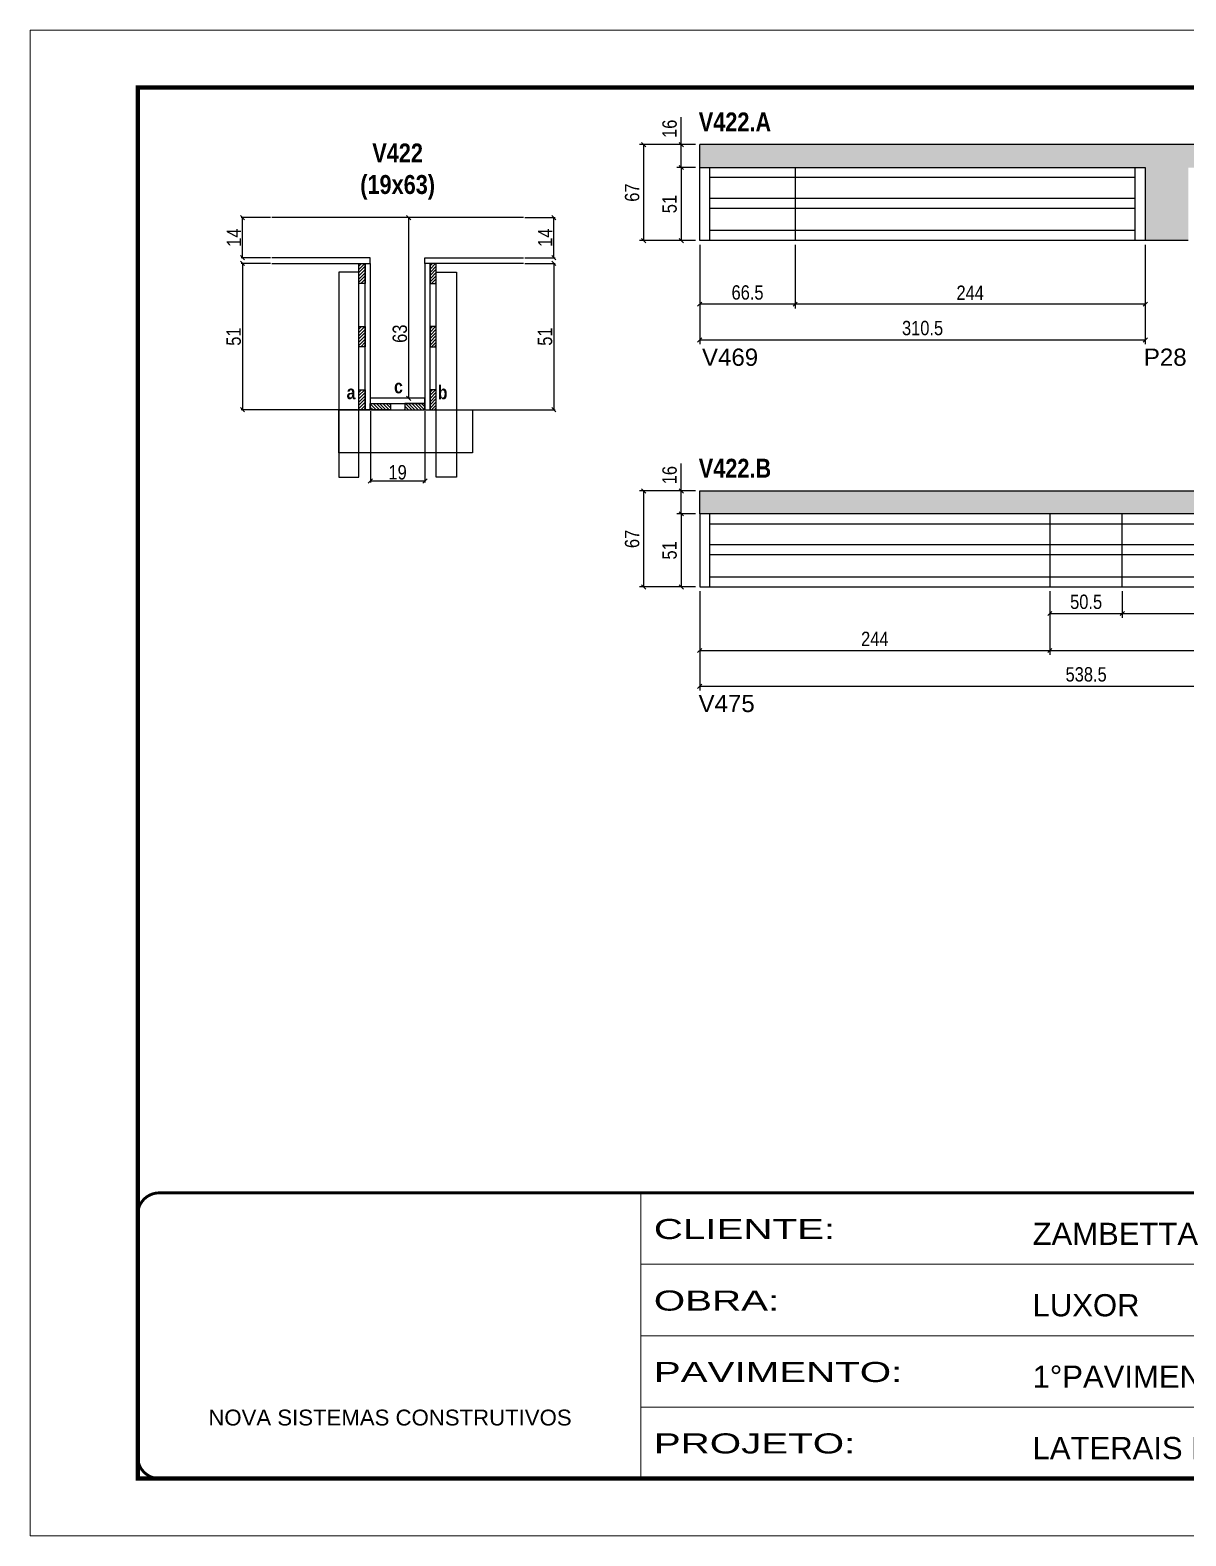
# Model space of a CAD drawing. Extents: x 3309 to 9563, y -2522 to 14608.
# Drawn here: x 4908 to 5713, y 11261 to 12311 of the extents above; entities that cross this region are included whole.
import ezdxf

# ---------------------------------------------------------------- set-up
doc = ezdxf.new("R2010")
doc.units = 0
doc.linetypes.add('CONTINUO', pattern=[0])
doc.linetypes.add('DASHED', pattern=[0.75, 0.5, -0.25])
for name, color, linetype in [('5', 5, 'Continuous'), ('COTA', 241, 'Continuous'), ('detalhes', 4, 'Continuous'), ('NOMENCLATURA', 7, 'Continuous'), ('Painéis', 200, 'Continuous'), ('SARR_2.2x7', 40, 'Continuous'), ('SARR_3.5x7', 81, 'Continuous')]:
    doc.layers.add(name, color=color, linetype=linetype)
for name, color, linetype, lineweight in [('CONCRETO', 251, 'Continuous', 25), ('Folhas', 255, 'Continuous', 9), ('SARRAFO DE PRESSAO', 251, 'DASHED', 9)]:
    doc.layers.add(name, color=color, linetype=linetype, lineweight=lineweight)
doc.styles.add('ARIAL', font='arial.ttf')
doc.styles.add('COTA TECNICA', font='techl___.ttf', dxfattribs={"height": 10})
doc.styles.add('COTA TECNICA 2X', font='techl___.ttf', dxfattribs={"height": 10})
doc.styles.get("Standard").update_dxf_attribs({"font": 'arial.ttf'})
doc.styles.add('TECNICA', font='techb___.ttf', dxfattribs={"height": 10})
doc.styles.add('Tecnologia', font='')
doc.styles.get('Tecnologia').set_extended_font_data('Forgotten Futurist')
doc.dimstyles.new('PAINEL', dxfattribs={"dimtxt": 10, "dimasz": 3, "dimexe": 3, "dimexo": 3, "dimgap": 3, "dimtad": 1, "dimdec": 1, "dimzin": 12, "dimdsep": 46, "dimtxsty": 'COTA TECNICA', "dimblk1": 'OBLIQUE', "dimblk2": 'OBLIQUE', "dimsah": 1, "dimcen": 0.9, "dimclrd": 4, "dimclre": 4, "dimclrt": 240, "dimadec": 1, "dimazin": 3, "dimtfac": 1, "dimtdec": 1, "dimtmove": 0, "dimatfit": 3, "dimfxl": 1, "dimtolj": 1, "dimtzin": 12, "dimarcsym": 0})
doc.dimstyles.new('SECAO', dxfattribs={"dimscale": 0.333333, "dimtxt": 5, "dimasz": 9, "dimexe": 3, "dimexo": 3, "dimgap": 3, "dimtad": 1, "dimdec": 1, "dimlfac": 0.5, "dimzin": 12, "dimdsep": 46, "dimtxsty": 'COTA TECNICA 2X', "dimblk1": 'OBLIQUE', "dimblk2": 'OBLIQUE', "dimsah": 1, "dimcen": 0.9, "dimclrd": 4, "dimclre": 4, "dimclrt": 240, "dimadec": 1, "dimazin": 3, "dimtfac": 1, "dimtdec": 1, "dimtmove": 0, "dimatfit": 3, "dimfxl": 1, "dimtolj": 1, "dimtzin": 12, "dimarcsym": 0})
pattern_1 = [(135, (38380.5262, -111466.2027), (-1.122532015, -1.122532015), [])]
pattern_2 = [(45, (-118375.1821, -21087.5717), (-1.122532015, 1.122532015), [])]
pattern_3 = [(45, (-118375.1821, -21175.5717), (-1.122532015, 1.122532015), [])]
pattern_4 = [(45, (-118375.1821, -21131.5717), (-1.122532015, 1.122532015), [])]

# ---------------------------------------------------------------- blocks, each defined once
blk = doc.blocks.new('9999999999')
at = {"color": 30, "linetype": 'CONTINUO'}
for p, q in [((98564.6, 34230.2), (98564.6, 34429.4)), ((98564.6, 34379.6), (99584, 34379.6)), ((98564.6, 34329.8), (99488, 34329.8)), ((98564.6, 34280), (99488, 34280))]:
    blk.add_line(p, q, dxfattribs=at)
at = {"color": 30, "linetype": 'CONTINUO', "const_width": 2}
blk.add_lwpolyline([(99584, 34230.2), (99584, 34414.4, 0.414214), (99569, 34429.4), (98229, 34429.4, 0.414214), (98214, 34414.4), (98214, 34245.2, 0.414214), (98229, 34230.2), (99584, 34230.2)], format="xyb", dxfattribs=at)
at = {"layer": 'Folhas'}
blk.add_lwpolyline([(98139, 34190.2), (99624, 34190.2), (99624, 35240.2), (98139, 35240.2)], close=True, dxfattribs=at)
at = {"layer": 'Folhas', "color": 30, "const_width": 3}
blk.add_lwpolyline([(98214, 34230.2), (99584, 34230.2), (99584, 35200.2), (98214, 35200.2)], close=True, dxfattribs=at)
at = {"color": 7, "linetype": 'Continuous', "ltscale": 5, "style": 'ARIAL'}
for s, height, p in [('ZAMBETTA', 15.48, (98837.7, 34393.1)), ('LUXOR', 15.48, (98837.7, 34343.3)), ('1°PAVIMENTO - 2°ETAPA', 15.483, (98837.7, 34293.5)), ('NOVA SISTEMAS CONSTRUTIVOS', 11.059, (98263.2, 34267.2)), ('LATERAIS DE VIGAS', 15.483, (98837.7, 34243.7))]:
    blk.add_text(s, height=height, dxfattribs=at).set_placement(p)
at = {"layer": 'Folhas', "color": 7, "style": 'Tecnologia', "width": 1.5}
for s, p in [('CLIENTE:', (98573.7, 34397.2)), ('OBRA:', (98573.7, 34347.3)), ('PAVIMENTO:', (98573.7, 34297.5)), ('PROJETO:', (98573.7, 34247.7))]:
    blk.add_text(s, height=14, dxfattribs=at).set_placement(p)
blk = doc.blocks.new('_Oblique')
at = {"color": 0, "linetype": 'ByBlock', "lineweight": -2}
blk.add_line((-0.5, -0.5), (0.5, 0.5), dxfattribs=at)
blk = doc.blocks.new('*D203')
at = {"layer": 'COTA', "color": 4, "lineweight": -2, "transparency": 16777216}
for p, q in [((5145, 12045), (5145, 11995.2)), ((5183, 12045), (5183, 11995.2)), ((5183, 11996.2), (5145, 11996.2))]:
    blk.add_line(p, q, dxfattribs=at)
at = {"layer": 'Defpoints', "color": 0, "transparency": 16777216}
for p in [(5145, 12046), (5183, 12046), (5145, 11996.2)]:
    blk.add_point(p, dxfattribs=at)
at = {"layer": 'COTA', "color": 4, "lineweight": -2, "transparency": 16777216, "xscale": 3, "yscale": 3, "zscale": 3, "rotation": 180}
blk.add_blockref('_Oblique', (5145, 11996.2), dxfattribs=at)
at = {"layer": 'COTA', "color": 4, "lineweight": -2, "transparency": 16777216, "xscale": 3, "yscale": 3, "zscale": 3}
blk.add_blockref('_Oblique', (5183, 11996.2), dxfattribs=at)
at = {"layer": 'COTA', "color": 240, "transparency": 16777216, "insert": (5164, 12002.3), "char_height": 10, "attachment_point": 5, "style": 'COTA TECNICA 2X'}
blk.add_mtext('\\A1;19', dxfattribs=at)
blk = doc.blocks.new('*D204')
at = {"layer": 'COTA', "color": 4, "lineweight": -2, "transparency": 16777216}
for p, q in [((5075.3, 12148), (5054.9, 12148)), ((5055.9, 12148), (5055.9, 12046)), ((5136, 12046), (5054.9, 12046))]:
    blk.add_line(p, q, dxfattribs=at)
at = {"layer": 'Defpoints', "color": 0, "transparency": 16777216}
for p in [(5076.3, 12148), (5055.9, 12046), (5137, 12046, 0)]:
    blk.add_point(p, dxfattribs=at)
at = {"layer": 'COTA', "color": 4, "lineweight": -2, "transparency": 16777216, "xscale": 3, "yscale": 3, "zscale": 3}
for p, rotation in [((5055.9, 12148), 90), ((5055.9, 12046), 270)]:
    blk.add_blockref('_Oblique', p, dxfattribs=dict(at, rotation=rotation))
at = {"layer": 'COTA', "color": 240, "transparency": 16777216, "insert": (5049.8, 12097), "char_height": 10, "attachment_point": 5, "rotation": 90, "style": 'COTA TECNICA 2X'}
blk.add_mtext('\\A1;51', dxfattribs=at)
blk = doc.blocks.new('*D205')
at = {"layer": 'COTA', "color": 4, "lineweight": -2, "transparency": 16777216}
for p, q in [((5252.7, 12148), (5273.9, 12148)), ((5272.9, 12148), (5272.9, 12046)), ((5192, 12046), (5273.9, 12046))]:
    blk.add_line(p, q, dxfattribs=at)
at = {"layer": 'Defpoints', "color": 0, "transparency": 16777216}
for p in [(5251.7, 12148), (5191, 12046, 0), (5272.9, 12046)]:
    blk.add_point(p, dxfattribs=at)
at = {"layer": 'COTA', "color": 4, "lineweight": -2, "transparency": 16777216, "xscale": 3, "yscale": 3, "zscale": 3}
for p, rotation in [((5272.9, 12148), 90), ((5272.9, 12046), 270)]:
    blk.add_blockref('_Oblique', p, dxfattribs=dict(at, rotation=rotation))
at = {"layer": 'COTA', "color": 240, "transparency": 16777216, "insert": (5266.8, 12097), "char_height": 10, "attachment_point": 5, "rotation": 90, "style": 'COTA TECNICA 2X'}
blk.add_mtext('\\A1;51', dxfattribs=at)
blk = doc.blocks.new('*D206')
at = {"layer": 'COTA', "color": 4, "lineweight": -2, "transparency": 16777216}
for p, q in [((5182, 12180), (5170.8, 12180)), ((5171.8, 12054), (5171.8, 12180)), ((5182, 12054), (5170.8, 12054))]:
    blk.add_line(p, q, dxfattribs=at)
at = {"layer": 'Defpoints', "color": 0, "transparency": 16777216}
for p in [(5171.8, 12180), (5183, 12180), (5183, 12054)]:
    blk.add_point(p, dxfattribs=at)
at = {"layer": 'COTA', "color": 4, "lineweight": -2, "transparency": 16777216, "xscale": 3, "yscale": 3, "zscale": 3}
for p, rotation in [((5171.8, 12180), 90), ((5171.8, 12054), 270)]:
    blk.add_blockref('_Oblique', p, dxfattribs=dict(at, rotation=rotation))
at = {"layer": 'COTA', "color": 240, "transparency": 16777216, "insert": (5165.6, 12099), "char_height": 10, "attachment_point": 5, "rotation": 90, "style": 'COTA TECNICA 2X'}
blk.add_mtext('\\A1;63', dxfattribs=at)
blk = doc.blocks.new('*D207')
at = {"layer": 'COTA', "color": 4, "lineweight": -2, "transparency": 16777216}
for p, q in [((5252.7, 12180), (5273.9, 12180)), ((5272.9, 12152), (5272.9, 12180)), ((5252.7, 12152), (5273.9, 12152))]:
    blk.add_line(p, q, dxfattribs=at)
at = {"layer": 'Defpoints', "color": 0, "transparency": 16777216}
for p in [(5251.7, 12180), (5272.9, 12180), (5251.7, 12152)]:
    blk.add_point(p, dxfattribs=at)
at = {"layer": 'COTA', "color": 4, "lineweight": -2, "transparency": 16777216, "xscale": 3, "yscale": 3, "zscale": 3}
for p, rotation in [((5272.9, 12180), 90), ((5272.9, 12152), 270)]:
    blk.add_blockref('_Oblique', p, dxfattribs=dict(at, rotation=rotation))
at = {"layer": 'COTA', "color": 240, "transparency": 16777216, "insert": (5266.8, 12166), "char_height": 10, "attachment_point": 5, "rotation": 90, "style": 'COTA TECNICA 2X'}
blk.add_mtext('\\A1;14', dxfattribs=at)
blk = doc.blocks.new('*D228')
at = {"layer": 'COTA', "color": 4, "lineweight": -2, "transparency": 16777216}
for p, q in [((5075.3, 12180), (5054.9, 12180)), ((5055.9, 12152), (5055.9, 12180)), ((5075.3, 12152), (5054.9, 12152))]:
    blk.add_line(p, q, dxfattribs=at)
at = {"layer": 'Defpoints', "color": 0, "transparency": 16777216}
for p in [(5055.9, 12180), (5076.3, 12180), (5076.3, 12152)]:
    blk.add_point(p, dxfattribs=at)
at = {"layer": 'COTA', "color": 4, "lineweight": -2, "transparency": 16777216, "xscale": 3, "yscale": 3, "zscale": 3}
for p, rotation in [((5055.9, 12180), 90), ((5055.9, 12152), 270)]:
    blk.add_blockref('_Oblique', p, dxfattribs=dict(at, rotation=rotation))
at = {"layer": 'COTA', "color": 240, "transparency": 16777216, "insert": (5049.9, 12166), "char_height": 10, "attachment_point": 5, "rotation": 90, "style": 'COTA TECNICA 2X'}
blk.add_mtext('\\A1;14', dxfattribs=at)
blk = doc.blocks.new('*D208')
at = {"layer": 'COTA', "color": 4, "lineweight": -2, "transparency": 16777216}
for p, q in [((5374.6, 11919.4), (5374.6, 11850.2)), ((5913.1, 11919.4), (5913.1, 11850.2)), ((5374.6, 11853.2), (5913.1, 11853.2))]:
    blk.add_line(p, q, dxfattribs=at)
at = {"layer": 'Defpoints', "color": 0, "transparency": 16777216}
for p in [(5374.6, 11922.4), (5913.1, 11922.4), (5913.1, 11853.2)]:
    blk.add_point(p, dxfattribs=at)
at = {"layer": 'COTA', "color": 4, "lineweight": -2, "transparency": 16777216, "xscale": 3, "yscale": 3, "zscale": 3, "rotation": 180}
blk.add_blockref('_Oblique', (5374.6, 11853.2), dxfattribs=at)
at = {"layer": 'COTA', "color": 4, "lineweight": -2, "transparency": 16777216, "xscale": 3, "yscale": 3, "zscale": 3}
blk.add_blockref('_Oblique', (5913.1, 11853.2), dxfattribs=at)
at = {"layer": 'COTA', "color": 240, "transparency": 16777216, "insert": (5643.9, 11861.4), "char_height": 10, "attachment_point": 5, "style": 'COTA TECNICA'}
blk.add_mtext('\\A1;538.5', dxfattribs=at)
blk = doc.blocks.new('*D209')
at = {"layer": 'COTA', "color": 4, "lineweight": -2, "transparency": 16777216}
for p, q in [((5374.6, 11919.4), (5374.6, 11875.1)), ((5618.6, 11919.4), (5618.6, 11875.1)), ((5374.6, 11878.1), (5618.6, 11878.1))]:
    blk.add_line(p, q, dxfattribs=at)
at = {"layer": 'Defpoints', "color": 0, "transparency": 16777216}
for p in [(5374.6, 11922.4), (5618.6, 11922.4), (5618.6, 11878.1)]:
    blk.add_point(p, dxfattribs=at)
at = {"layer": 'COTA', "color": 4, "lineweight": -2, "transparency": 16777216, "xscale": 3, "yscale": 3, "zscale": 3, "rotation": 180}
blk.add_blockref('_Oblique', (5374.6, 11878.1), dxfattribs=at)
at = {"layer": 'COTA', "color": 4, "lineweight": -2, "transparency": 16777216, "xscale": 3, "yscale": 3, "zscale": 3}
blk.add_blockref('_Oblique', (5618.6, 11878.1), dxfattribs=at)
at = {"layer": 'COTA', "color": 240, "transparency": 16777216, "insert": (5496.6, 11886.2), "char_height": 10, "attachment_point": 5, "style": 'COTA TECNICA'}
blk.add_mtext('\\A1;244', dxfattribs=at)
blk = doc.blocks.new('*D210')
at = {"layer": 'COTA', "color": 4, "lineweight": -2, "transparency": 16777216}
for p, q in [((5618.6, 11919.4), (5618.6, 11875.1)), ((5913.1, 11919.4), (5913.1, 11875.1)), ((5618.6, 11878.1), (5913.1, 11878.1))]:
    blk.add_line(p, q, dxfattribs=at)
at = {"layer": 'Defpoints', "color": 0, "transparency": 16777216}
for p in [(5618.6, 11922.4), (5913.1, 11922.4), (5913.1, 11878.1)]:
    blk.add_point(p, dxfattribs=at)
at = {"layer": 'COTA', "color": 4, "lineweight": -2, "transparency": 16777216, "xscale": 3, "yscale": 3, "zscale": 3, "rotation": 180}
blk.add_blockref('_Oblique', (5618.6, 11878.1), dxfattribs=at)
at = {"layer": 'COTA', "color": 4, "lineweight": -2, "transparency": 16777216, "xscale": 3, "yscale": 3, "zscale": 3}
blk.add_blockref('_Oblique', (5913.1, 11878.1), dxfattribs=at)
at = {"layer": 'COTA', "color": 240, "transparency": 16777216, "insert": (5765.9, 11886.2), "char_height": 10, "attachment_point": 5, "style": 'COTA TECNICA'}
blk.add_mtext('\\A1;294.5', dxfattribs=at)
blk = doc.blocks.new('*D211')
at = {"layer": 'COTA', "color": 4, "lineweight": -2, "transparency": 16777216}
for p, q in [((5371.6, 11973.4), (5358.7, 11973.4)), ((5361.7, 11973.4), (5361.7, 11922.4)), ((5371.6, 11922.4), (5358.7, 11922.4))]:
    blk.add_line(p, q, dxfattribs=at)
at = {"layer": 'Defpoints', "color": 0, "transparency": 16777216}
for p in [(5374.6, 11973.4), (5361.7, 11922.4), (5374.6, 11922.4)]:
    blk.add_point(p, dxfattribs=at)
at = {"layer": 'COTA', "color": 4, "lineweight": -2, "transparency": 16777216, "xscale": 3, "yscale": 3, "zscale": 3}
for p, rotation in [((5361.7, 11973.4), 90), ((5361.7, 11922.4), 270)]:
    blk.add_blockref('_Oblique', p, dxfattribs=dict(at, rotation=rotation))
at = {"layer": 'COTA', "color": 240, "transparency": 16777216, "insert": (5353.6, 11947.9), "char_height": 10, "attachment_point": 5, "rotation": 90, "style": 'COTA TECNICA'}
blk.add_mtext('\\A1;51', dxfattribs=at)
blk = doc.blocks.new('*D212')
at = {"layer": 'COTA', "color": 4, "lineweight": -2, "transparency": 16777216}
for p, q in [((5361.7, 11989.4), (5361.7, 12008.4)), ((5371.6, 11989.4), (5358.7, 11989.4)), ((5361.7, 11973.4), (5361.7, 11989.4)), ((5371.6, 11973.4), (5358.7, 11973.4))]:
    blk.add_line(p, q, dxfattribs=at)
at = {"layer": 'Defpoints', "color": 0, "transparency": 16777216}
for p in [(5361.7, 11989.4), (5374.6, 11989.4), (5374.6, 11973.4)]:
    blk.add_point(p, dxfattribs=at)
at = {"layer": 'COTA', "color": 4, "lineweight": -2, "transparency": 16777216, "xscale": 3, "yscale": 3, "zscale": 3}
for p, rotation in [((5361.7, 11989.4), 90), ((5361.7, 11973.4), 270)]:
    blk.add_blockref('_Oblique', p, dxfattribs=dict(at, rotation=rotation))
at = {"layer": 'COTA', "color": 240, "transparency": 16777216, "insert": (5353.6, 12000.4), "char_height": 10, "attachment_point": 5, "rotation": 90, "style": 'COTA TECNICA'}
blk.add_mtext('\\A1;16', dxfattribs=at)
blk = doc.blocks.new('*D213')
at = {"layer": 'COTA', "color": 4, "lineweight": -2, "transparency": 16777216}
for p, q in [((5371.6, 11989.4), (5332.6, 11989.4)), ((5335.6, 11922.4), (5335.6, 11989.4)), ((5371.6, 11922.4), (5332.6, 11922.4))]:
    blk.add_line(p, q, dxfattribs=at)
at = {"layer": 'Defpoints', "color": 0, "transparency": 16777216}
for p in [(5335.6, 11989.4), (5374.6, 11989.4), (5374.6, 11922.4)]:
    blk.add_point(p, dxfattribs=at)
at = {"layer": 'COTA', "color": 4, "lineweight": -2, "transparency": 16777216, "xscale": 3, "yscale": 3, "zscale": 3}
for p, rotation in [((5335.6, 11989.4), 90), ((5335.6, 11922.4), 270)]:
    blk.add_blockref('_Oblique', p, dxfattribs=dict(at, rotation=rotation))
at = {"layer": 'COTA', "color": 240, "transparency": 16777216, "insert": (5327.5, 11955.9), "char_height": 10, "attachment_point": 5, "rotation": 90, "style": 'COTA TECNICA'}
blk.add_mtext('\\A1;67', dxfattribs=at)
blk = doc.blocks.new('*D214')
at = {"layer": 'COTA', "color": 4, "lineweight": -2, "transparency": 16777216}
for p, q in [((5618.6, 11919.4), (5618.6, 11900.9)), ((5669.1, 11919.4), (5669.1, 11900.9)), ((5618.6, 11903.9), (5669.1, 11903.9))]:
    blk.add_line(p, q, dxfattribs=at)
at = {"layer": 'Defpoints', "color": 0, "transparency": 16777216}
for p in [(5618.6, 11922.4), (5669.1, 11922.4), (5669.1, 11903.9)]:
    blk.add_point(p, dxfattribs=at)
at = {"layer": 'COTA', "color": 4, "lineweight": -2, "transparency": 16777216, "xscale": 3, "yscale": 3, "zscale": 3, "rotation": 180}
blk.add_blockref('_Oblique', (5618.6, 11903.9), dxfattribs=at)
at = {"layer": 'COTA', "color": 4, "lineweight": -2, "transparency": 16777216, "xscale": 3, "yscale": 3, "zscale": 3}
blk.add_blockref('_Oblique', (5669.1, 11903.9), dxfattribs=at)
at = {"layer": 'COTA', "color": 240, "transparency": 16777216, "insert": (5643.9, 11912), "char_height": 10, "attachment_point": 5, "style": 'COTA TECNICA'}
blk.add_mtext('\\A1;50.5', dxfattribs=at)
blk = doc.blocks.new('*D215')
at = {"layer": 'COTA', "color": 4, "lineweight": -2, "transparency": 16777216}
for p, q in [((5669.1, 11919.4), (5669.1, 11900.9)), ((5913.1, 11919.4), (5913.1, 11900.9)), ((5669.1, 11903.9), (5913.1, 11903.9))]:
    blk.add_line(p, q, dxfattribs=at)
at = {"layer": 'Defpoints', "color": 0, "transparency": 16777216}
for p in [(5669.1, 11922.4), (5913.1, 11922.4), (5913.1, 11903.9)]:
    blk.add_point(p, dxfattribs=at)
at = {"layer": 'COTA', "color": 4, "lineweight": -2, "transparency": 16777216, "xscale": 3, "yscale": 3, "zscale": 3, "rotation": 180}
blk.add_blockref('_Oblique', (5669.1, 11903.9), dxfattribs=at)
at = {"layer": 'COTA', "color": 4, "lineweight": -2, "transparency": 16777216, "xscale": 3, "yscale": 3, "zscale": 3}
blk.add_blockref('_Oblique', (5913.1, 11903.9), dxfattribs=at)
at = {"layer": 'COTA', "color": 240, "transparency": 16777216, "insert": (5791.1, 11912), "char_height": 10, "attachment_point": 5, "style": 'COTA TECNICA'}
blk.add_mtext('\\A1;244', dxfattribs=at)
blk = doc.blocks.new('*D224')
at = {"layer": 'COTA', "color": 4, "lineweight": -2, "transparency": 16777216}
for p, q in [((5374.6, 12160.9), (5374.6, 12091.6)), ((5685.1, 12160.9), (5685.1, 12091.6)), ((5685.1, 12094.6), (5374.6, 12094.6))]:
    blk.add_line(p, q, dxfattribs=at)
at = {"layer": 'Defpoints', "color": 0, "transparency": 16777216}
for p in [(5374.6, 12163.9), (5685.1, 12163.9), (5374.6, 12094.6)]:
    blk.add_point(p, dxfattribs=at)
at = {"layer": 'COTA', "color": 4, "lineweight": -2, "transparency": 16777216, "xscale": 3, "yscale": 3, "zscale": 3, "rotation": 180}
blk.add_blockref('_Oblique', (5374.6, 12094.6), dxfattribs=at)
at = {"layer": 'COTA', "color": 4, "lineweight": -2, "transparency": 16777216, "xscale": 3, "yscale": 3, "zscale": 3}
blk.add_blockref('_Oblique', (5685.1, 12094.6), dxfattribs=at)
at = {"layer": 'COTA', "color": 240, "transparency": 16777216, "insert": (5529.9, 12102.9), "char_height": 10, "attachment_point": 5, "style": 'COTA TECNICA'}
blk.add_mtext('\\A1;310.5', dxfattribs=at)
blk = doc.blocks.new('*D225')
at = {"layer": 'COTA', "color": 4, "lineweight": -2, "transparency": 16777216}
for p, q in [((5441.1, 12160.9), (5441.1, 12116.6)), ((5685.1, 12160.9), (5685.1, 12116.6)), ((5685.1, 12119.6), (5441.1, 12119.6))]:
    blk.add_line(p, q, dxfattribs=at)
at = {"layer": 'Defpoints', "color": 0, "transparency": 16777216}
for p in [(5441.1, 12163.9), (5685.1, 12163.9), (5441.1, 12119.6)]:
    blk.add_point(p, dxfattribs=at)
at = {"layer": 'COTA', "color": 4, "lineweight": -2, "transparency": 16777216, "xscale": 3, "yscale": 3, "zscale": 3, "rotation": 180}
blk.add_blockref('_Oblique', (5441.1, 12119.6), dxfattribs=at)
at = {"layer": 'COTA', "color": 4, "lineweight": -2, "transparency": 16777216, "xscale": 3, "yscale": 3, "zscale": 3}
blk.add_blockref('_Oblique', (5685.1, 12119.6), dxfattribs=at)
at = {"layer": 'COTA', "color": 240, "transparency": 16777216, "insert": (5563.1, 12127.6), "char_height": 10, "attachment_point": 5, "style": 'COTA TECNICA'}
blk.add_mtext('\\A1;244', dxfattribs=at)
blk = doc.blocks.new('*D226')
at = {"layer": 'COTA', "color": 4, "lineweight": -2, "transparency": 16777216}
for p, q in [((5374.6, 12160.9), (5374.6, 12116.6)), ((5441.1, 12160.9), (5441.1, 12116.6)), ((5441.1, 12119.6), (5374.6, 12119.6))]:
    blk.add_line(p, q, dxfattribs=at)
at = {"layer": 'Defpoints', "color": 0, "transparency": 16777216}
for p in [(5374.6, 12163.9), (5441.1, 12163.9), (5374.6, 12119.6)]:
    blk.add_point(p, dxfattribs=at)
at = {"layer": 'COTA', "color": 4, "lineweight": -2, "transparency": 16777216, "xscale": 3, "yscale": 3, "zscale": 3, "rotation": 180}
blk.add_blockref('_Oblique', (5374.6, 12119.6), dxfattribs=at)
at = {"layer": 'COTA', "color": 4, "lineweight": -2, "transparency": 16777216, "xscale": 3, "yscale": 3, "zscale": 3}
blk.add_blockref('_Oblique', (5441.1, 12119.6), dxfattribs=at)
at = {"layer": 'COTA', "color": 240, "transparency": 16777216, "insert": (5407.9, 12127.7), "char_height": 10, "attachment_point": 5, "style": 'COTA TECNICA'}
blk.add_mtext('\\A1;66.5', dxfattribs=at)
blk = doc.blocks.new('*D227')
at = {"layer": 'COTA', "color": 4, "lineweight": -2, "transparency": 16777216}
for p, q in [((5371.6, 12214.9), (5358.7, 12214.9)), ((5361.7, 12214.9), (5361.7, 12163.9)), ((5371.6, 12163.9), (5358.7, 12163.9))]:
    blk.add_line(p, q, dxfattribs=at)
at = {"layer": 'Defpoints', "color": 0, "transparency": 16777216}
for p in [(5374.6, 12214.9), (5361.7, 12163.9), (5374.6, 12163.9)]:
    blk.add_point(p, dxfattribs=at)
at = {"layer": 'COTA', "color": 4, "lineweight": -2, "transparency": 16777216, "xscale": 3, "yscale": 3, "zscale": 3}
for p, rotation in [((5361.7, 12214.9), 90), ((5361.7, 12163.9), 270)]:
    blk.add_blockref('_Oblique', p, dxfattribs=dict(at, rotation=rotation))
at = {"layer": 'COTA', "color": 240, "transparency": 16777216, "insert": (5353.6, 12189.4), "char_height": 10, "attachment_point": 5, "rotation": 90, "style": 'COTA TECNICA'}
blk.add_mtext('\\A1;51', dxfattribs=at)
blk = doc.blocks.new('*D229')
at = {"layer": 'COTA', "color": 4, "lineweight": -2, "transparency": 16777216}
for p, q in [((5361.7, 12230.9), (5361.7, 12249.9)), ((5371.6, 12230.9), (5358.7, 12230.9)), ((5361.7, 12214.9), (5361.7, 12230.9)), ((5371.6, 12214.9), (5358.7, 12214.9))]:
    blk.add_line(p, q, dxfattribs=at)
at = {"layer": 'Defpoints', "color": 0, "transparency": 16777216}
for p in [(5361.7, 12230.9), (5374.6, 12230.9), (5374.6, 12214.9)]:
    blk.add_point(p, dxfattribs=at)
at = {"layer": 'COTA', "color": 4, "lineweight": -2, "transparency": 16777216, "xscale": 3, "yscale": 3, "zscale": 3}
for p, rotation in [((5361.7, 12230.9), 90), ((5361.7, 12214.9), 270)]:
    blk.add_blockref('_Oblique', p, dxfattribs=dict(at, rotation=rotation))
at = {"layer": 'COTA', "color": 240, "transparency": 16777216, "insert": (5353.6, 12241.9), "char_height": 10, "attachment_point": 5, "rotation": 90, "style": 'COTA TECNICA'}
blk.add_mtext('\\A1;16', dxfattribs=at)
blk = doc.blocks.new('*D230')
at = {"layer": 'COTA', "color": 4, "lineweight": -2, "transparency": 16777216}
for p, q in [((5371.6, 12230.9), (5332.6, 12230.9)), ((5335.6, 12163.9), (5335.6, 12230.9)), ((5371.6, 12163.9), (5332.6, 12163.9))]:
    blk.add_line(p, q, dxfattribs=at)
at = {"layer": 'Defpoints', "color": 0, "transparency": 16777216}
for p in [(5335.6, 12230.9), (5374.6, 12230.9), (5374.6, 12163.9)]:
    blk.add_point(p, dxfattribs=at)
at = {"layer": 'COTA', "color": 4, "lineweight": -2, "transparency": 16777216, "xscale": 3, "yscale": 3, "zscale": 3}
for p, rotation in [((5335.6, 12230.9), 90), ((5335.6, 12163.9), 270)]:
    blk.add_blockref('_Oblique', p, dxfattribs=dict(at, rotation=rotation))
at = {"layer": 'COTA', "color": 240, "transparency": 16777216, "insert": (5327.5, 12197.4), "char_height": 10, "attachment_point": 5, "rotation": 90, "style": 'COTA TECNICA'}
blk.add_mtext('\\A1;67', dxfattribs=at)

msp = doc.modelspace()

# ---------------------------------------------------------------- hatches: boundary and pattern name
at = {"layer": 'COTA'}
h = msp.add_hatch(dxfattribs=at)
h.set_pattern_fill('AR-CONC', color=256, scale=0.03)
h.set_pattern_definition([(50, (-1589, -1.8256), (5.4655401, -0.4781726), [0.5715, -6.2865]), (355, (-1589, -1.8256), (-1.0573026, 5.7317054), [0.4572, -5.0292175]), (100.451445, (-1588.5445, -1.8655), (4.4082374, 5.2535326), [0.4857003, -5.3427073]), (46.1842, (-1589, -0.3016), (8.1323712, -1.2612698), [0.85725, -9.42975]), (96.63556, (-1588.322, -0.407), (7.122124, 7.4227837), [0.7285507, -8.0140682]), (351.18415, (-1589, -0.302), (7.122124, 7.4227837), [0.685799, -7.543792]), (21, (-1588.238, -0.6826), (4.5484317, -3.067956), [0.5715, -6.2865]), (326, (-1588.238, -0.6826), (1.8540609, 5.525639), [0.4572, -5.0292]), (71.451445, (-1587.859, -0.9383), (6.4024926, 2.457683), [0.4857003, -5.3426981]), (37.5, (-1589, -1.8256), (0.0926581, 2.53665117), [0, -4.96824, 0, -5.1054, 0, -5.04825]), (7.5, (-1589, -1.8256), (2.0045899, 3.00541724), [0, -2.91084, 0, -4.85394, 0, -1.92405]), (327.5, (-1590.6993, -1.8256), (4.06771786, -0.17186232), [0, -1.905, 0, -5.9436, 0, -7.8867]), (317.5, (-1591.4613, -1.8256), (4.4438754, 0.7627947), [0, -2.4765, 0, -3.94716, 0, -5.6007])])
h.paths.add_polyline_path([(5715.13, 12214.89), (6253.63, 12214.89), (6253.63, 12230.89), (5374.63, 12230.89), (5374.63, 12214.89), (5685.13, 12214.89), (5685.13, 12163.89), (5715.13, 12163.89)])
h = msp.add_hatch(dxfattribs=at)
h.set_pattern_fill('AR-CONC', color=256, scale=0.03)
h.set_pattern_definition([(50, (-1585, -243.294), (5.4655401, -0.4781726), [0.5715, -6.2865]), (355, (-1585, -243.294), (-1.0573026, 5.7317054), [0.4572, -5.0292175]), (100.451445, (-1584.5445, -243.334), (4.4082374, 5.2535326), [0.4857003, -5.3427073]), (46.1842, (-1585, -241.77), (8.1323712, -1.2612698), [0.85725, -9.42975]), (96.63556, (-1584.322, -241.875), (7.122124, 7.4227837), [0.7285507, -8.0140682]), (351.18415, (-1585, -241.77), (7.122124, 7.4227837), [0.685799, -7.543792]), (21, (-1584.238, -242.151), (4.5484317, -3.067956), [0.5715, -6.2865]), (326, (-1584.238, -242.151), (1.8540609, 5.525639), [0.4572, -5.0292]), (71.451445, (-1583.859, -242.4067), (6.4024926, 2.457683), [0.4857003, -5.3426981]), (37.5, (-1585, -243.294), (0.0926581, 2.53665117), [0, -4.96824, 0, -5.1054, 0, -5.04825]), (7.5, (-1585, -243.294), (2.0045899, 3.00541724), [0, -2.91084, 0, -4.85394, 0, -1.92405]), (327.5, (-1586.6993, -243.294), (4.06771786, -0.17186232), [0, -1.905, 0, -5.9436, 0, -7.8867]), (317.5, (-1587.4613, -243.294), (4.4438754, 0.7627947), [0, -2.4765, 0, -3.94716, 0, -5.6007])])
h.paths.add_polyline_path([(5913.13, 11922.42), (5943.13, 11922.42), (5943.13, 11973.42), (6253.63, 11973.42), (6253.63, 11989.42), (5374.63, 11989.42), (5374.63, 11973.42), (5913.13, 11973.42)])
at = {"layer": 'SARR_2.2x7'}
h = msp.add_hatch(dxfattribs=at)
h.set_pattern_fill('ANSI31', color=256, scale=0.5)
h.set_pattern_definition(pattern_2)
h.paths.add_polyline_path([(5136.99, 12133.97), (5141.39, 12133.97), (5141.39, 12147.97), (5136.99, 12147.97)])
h = msp.add_hatch(dxfattribs=at)
h.set_pattern_fill('ANSI31', color=256, scale=0.5)
h.set_pattern_definition(pattern_2)
h.paths.add_polyline_path([(5190.99, 12133.97), (5186.59, 12133.97), (5186.59, 12147.97), (5190.99, 12147.97)])
h = msp.add_hatch(dxfattribs=at)
h.set_pattern_fill('ANSI31', color=256, scale=0.5)
h.set_pattern_definition(pattern_4)
h.paths.add_polyline_path([(5136.99, 12089.97), (5141.39, 12089.97), (5141.39, 12103.97), (5136.99, 12103.97)])
h = msp.add_hatch(dxfattribs=at)
h.set_pattern_fill('ANSI31', color=256, scale=0.5)
h.set_pattern_definition(pattern_4)
h.paths.add_polyline_path([(5190.99, 12089.97), (5186.59, 12089.97), (5186.59, 12103.97), (5190.99, 12103.97)])
h = msp.add_hatch(dxfattribs=at)
h.set_pattern_fill('ANSI31', color=256, scale=0.5)
h.set_pattern_definition(pattern_3)
h.paths.add_polyline_path([(5136.99, 12045.97), (5141.39, 12045.97), (5141.39, 12059.97), (5136.99, 12059.97)])
h = msp.add_hatch(dxfattribs=at)
h.set_pattern_fill('ANSI31', color=256, scale=0.5)
h.set_pattern_definition(pattern_3)
h.paths.add_polyline_path([(5190.99, 12045.97), (5186.59, 12045.97), (5186.59, 12059.97), (5190.99, 12059.97)])
h = msp.add_hatch(dxfattribs=at)
h.set_pattern_fill('ANSI31', color=256, scale=0.5, angle=90)
h.set_pattern_definition(pattern_1)
h.paths.add_polyline_path([(5158.99, 12045.97), (5158.99, 12050.37), (5144.99, 12050.37), (5144.99, 12045.97)])
h = msp.add_hatch(dxfattribs=at)
h.set_pattern_fill('ANSI31', color=256, scale=0.5, angle=90)
h.set_pattern_definition(pattern_1)
h.paths.add_polyline_path([(5168.99, 12050.37), (5168.99, 12045.97), (5182.99, 12045.97), (5182.99, 12050.37)])

# ---------------------------------------------------------------- linework, layer by layer
at = {"layer": 'CONCRETO', "linetype": 'Continuous'}
msp.add_line((5251.69, 12179.97), (5076.29, 12179.97), dxfattribs=at)
at = {"layer": 'COTA'}
for p, q in [((6253.63, 12230.89), (5374.63, 12230.89)), ((5374.63, 12214.89), (5374.63, 12230.89)), ((5715.13, 12163.89), (5685.13, 12163.89)), ((5374.63, 11973.42), (5374.63, 11989.42)), ((5374.63, 11989.42), (6253.63, 11989.42))]:
    msp.add_line(p, q, dxfattribs=at)
at = {"layer": 'Painéis', "linetype": 'ByBlock'}
for p, q in [((5374.63, 12163.89), (5374.63, 12214.89)), ((5374.63, 12214.89), (5685.13, 12214.89)), ((5441.13, 12214.89), (5441.13, 12163.89)), ((5685.13, 12214.89), (5685.13, 12163.89)), ((5685.13, 12163.89), (5374.63, 12163.89)), ((5913.13, 11973.42), (5374.63, 11973.42)), ((5374.63, 11973.42), (5374.63, 11922.42)), ((5618.63, 11973.42), (5618.63, 11922.42)), ((5669.13, 11922.42), (5669.13, 11973.42)), ((5374.63, 11922.42), (5913.13, 11922.42))]:
    msp.add_line(p, q, dxfattribs=at)
at = {"layer": 'Painéis', "linetype": 'Continuous', "elevation": 0}
for points in [[(5076.29, 12147.97), (5144.99, 12147.97), (5144.99, 12151.97), (5076.29, 12151.97)], [(5251.69, 12147.97), (5182.99, 12147.97), (5182.99, 12151.97), (5251.69, 12151.97)]]:
    msp.add_lwpolyline(points, dxfattribs=at)
at = {"layer": 'Painéis', "linetype": 'Continuous'}
for points in [[(5141.39, 12045.97), (5141.39, 12147.97), (5144.99, 12147.97), (5144.99, 12045.97)], [(5186.59, 12045.97), (5186.59, 12147.97), (5182.99, 12147.97), (5182.99, 12045.97)], [(5182.99, 12053.97), (5144.99, 12053.97), (5144.99, 12050.37), (5182.99, 12050.37)]]:
    msp.add_lwpolyline(points, close=True, dxfattribs=at)
at = {"layer": 'SARR_2.2x7', "linetype": 'Continuous'}
for p, q in [((5381.63, 12163.89), (5381.63, 12214.89)), ((5678.13, 12163.89), (5678.13, 12214.89)), ((5441.13, 12207.89), (5381.63, 12207.89)), ((5678.13, 12207.89), (5441.13, 12207.89)), ((5441.13, 12193.33), (5381.63, 12193.33)), ((5678.13, 12193.33), (5441.13, 12193.33)), ((5441.13, 12186.33), (5381.63, 12186.33)), ((5678.13, 12186.33), (5441.13, 12186.33)), ((5441.13, 12170.89), (5381.63, 12170.89)), ((5678.13, 12170.89), (5441.13, 12170.89)), ((5381.63, 11922.42), (5381.63, 11973.42)), ((5381.63, 11966.42), (5618.63, 11966.42)), ((5618.63, 11966.42), (5906.13, 11966.42)), ((5618.63, 11951.86), (5381.63, 11951.86)), ((5906.13, 11951.86), (5618.63, 11951.86)), ((5618.63, 11944.86), (5381.63, 11944.86)), ((5906.13, 11944.86), (5618.63, 11944.86)), ((5381.63, 11929.42), (5618.63, 11929.42)), ((5618.63, 11929.42), (5906.13, 11929.42))]:
    msp.add_line(p, q, dxfattribs=at)
at = {"layer": 'SARR_2.2x7'}
for points in [[(5141.39, 12147.97), (5141.39, 12133.97), (5136.99, 12133.97), (5136.99, 12147.97)], [(5186.59, 12147.97), (5186.59, 12133.97), (5190.99, 12133.97), (5190.99, 12147.97)], [(5141.39, 12103.97), (5141.39, 12089.97), (5136.99, 12089.97), (5136.99, 12103.97)], [(5186.59, 12103.97), (5186.59, 12089.97), (5190.99, 12089.97), (5190.99, 12103.97)], [(5141.39, 12059.97), (5141.39, 12045.97), (5136.99, 12045.97), (5136.99, 12059.97)], [(5186.59, 12059.97), (5186.59, 12045.97), (5190.99, 12045.97), (5190.99, 12059.97)], [(5144.99, 12050.37), (5158.99, 12050.37), (5158.99, 12045.97), (5144.99, 12045.97)], [(5182.99, 12050.37), (5168.99, 12050.37), (5168.99, 12045.97), (5182.99, 12045.97)]]:
    msp.add_lwpolyline(points, close=True, dxfattribs=at)
at = {"layer": 'SARR_3.5x7'}
for points in [[(5136.99, 12141.97), (5122.99, 12141.97), (5122.99, 11998.99), (5136.99, 11998.99)], [(5190.99, 12141.97), (5204.99, 12141.97), (5204.99, 11998.99), (5190.99, 11998.99)], [(5122.99, 12045.97), (5216.17, 12045.97), (5216.17, 12015.88), (5122.99, 12015.88)]]:
    msp.add_lwpolyline(points, close=True, dxfattribs=at)

# ---------------------------------------------------------------- block references
at = {"layer": 'SARRAFO DE PRESSAO', "color": 6, "linetype": 'ByBlock'}
msp.add_blockref('9999999999', (-93231.11, -22929.5), dxfattribs=at)

# ---------------------------------------------------------------- texts
at = {"layer": '5', "linetype": 'Continuous'}
for s, rotation, p in [('V469', 0.00004, (5376.15, 12076.64)), ('P28', 0.00004, (5684.12, 12076.64)), ('V475', 359.99996, (5373.76, 11835.17))]:
    msp.add_text(s, height=12, rotation=rotation, dxfattribs=at).set_placement(p)
at = {"layer": 'detalhes', "style": 'TECNICA'}
for s, p in [('c', (5161.53, 12057.44)), ('a', (5128.47, 12053.33)), ('b', (5192.03, 12053.32))]:
    msp.add_text(s, height=9.6, dxfattribs=at).set_placement(p)
at = {"layer": 'NOMENCLATURA', "style": 'TECNICA'}
for s, p in [('V422.A', (5373.91, 12240.07)), ('V422.B', (5373.91, 11998.61))]:
    msp.add_text(s, height=13.2, dxfattribs=at).set_placement(p)
at = {"layer": 'NOMENCLATURA', "insert": (5164.02, 12231.66), "char_height": 13.2, "attachment_point": 2, "style": 'TECNICA'}
msp.add_mtext_dynamic_manual_height_columns('V422\\P(19x63)', width=300.2766, gutter_width=1, heights=[0], dxfattribs=at)

# ---------------------------------------------------------------- dimensions: what is measured, and where the dimension line sits
at = {"layer": 'COTA'}
for base, p1, p2, angle, dimstyle, picture, middle in [((5361.72, 12230.89), (5374.63, 12214.89), (5374.63, 12230.89), 90, 'PAINEL', '*D229', (5353.62, 12241.9)), ((5335.56, 12230.89), (5374.63, 12163.89), (5374.63, 12230.89), 90, 'PAINEL', '*D230', (5327.46, 12197.39)), ((5361.72, 12163.89), (5374.63, 12214.89), (5374.63, 12163.89), 90, 'PAINEL', '*D227', (5353.61, 12189.39)), ((5055.94, 12179.97), (5076.29, 12151.97), (5076.29, 12179.97), 90, 'SECAO', '*D228', (5049.87, 12165.97)), ((5272.91, 12179.97), (5251.69, 12151.97), (5251.69, 12179.97), 90, 'SECAO', '*D207', (5266.83, 12165.97)), ((5441.13, 12119.56), (5685.13, 12163.89), (5441.13, 12163.89), 180, 'PAINEL', '*D225', (5563.13, 12127.64)), ((5055.94, 12045.97, 0), (5076.29, 12147.97), (5136.99, 12045.97), 90, 'SECAO', '*D204', (5049.83, 12096.97, 0)), ((5272.91, 12045.97, 0), (5251.69, 12147.97), (5190.99, 12045.97), 90, 'SECAO', '*D205', (5266.8, 12096.97, 0)), ((5361.72, 11989.42), (5374.63, 11973.42), (5374.63, 11989.42), 90, 'PAINEL', '*D212', (5353.62, 12000.43)), ((5335.56, 11989.42), (5374.63, 11922.42), (5374.63, 11989.42), 90, 'PAINEL', '*D213', (5327.46, 11955.92)), ((5361.72, 11922.42), (5374.63, 11973.42), (5374.63, 11922.42), 90, 'PAINEL', '*D211', (5353.61, 11947.92)), ((5913.13, 11853.18), (5374.63, 11922.42), (5913.13, 11922.42), 180, 'PAINEL', '*D208', (5643.88, 11861.42))]:
    dim = msp.add_linear_dim(base=base, p1=p1, p2=p2, angle=angle, dimstyle=dimstyle, dxfattribs=at)
    dim.commit()
    dim.dimension.update_dxf_attribs({"geometry": picture, "text_midpoint": middle})
for base, p1, p2, angle, picture, middle in [((5171.81, 12179.97), (5182.99, 12053.97), (5182.99, 12179.97), 90, '*D206', (5171.81, 12098.97)), ((5144.99, 11996.22), (5182.99, 12045.97), (5144.99, 12045.97), 180, '*D203', (5163.99, 11996.22))]:
    dim = msp.add_linear_dim(base=base, p1=p1, p2=p2, angle=angle, dimstyle='SECAO', dxfattribs=at)
    dim.commit()
    dim.dimension.update_dxf_attribs({"geometry": picture, "text_midpoint": middle, "dimtype": 160})
for base, p1, p2, picture, middle in [((5374.63, 12094.65), (5685.13, 12163.89), (5374.63, 12163.89), '*D224', (5529.88, 12102.87)), ((5618.63, 11878.1), (5374.63, 11922.42), (5618.63, 11922.42), '*D209', (5496.63, 11886.17)), ((5669.13, 11903.93), (5618.63, 11922.42), (5669.13, 11922.42), '*D214', (5643.88, 11912.04))]:
    dim = msp.add_linear_dim(base=base, p1=p1, p2=p2, dimstyle='PAINEL', dxfattribs=at)
    dim.commit()
    dim.dimension.update_dxf_attribs({"geometry": picture, "text_midpoint": middle})
dim = msp.add_linear_dim(base=(5374.63, 12119.56), p1=(5441.13, 12163.89), p2=(5374.63, 12163.89), angle=180, dimstyle='PAINEL', override={"dimtmove": 1}, dxfattribs=at)
dim.commit()
dim.dimension.update_dxf_attribs({"geometry": '*D226', "text_midpoint": (5407.88, 12127.67)})
for base, p1, picture, middle in [((5913.13, 11878.1), (5618.63, 11922.42), '*D210', (5765.88, 11886.23)), ((5913.13, 11903.93), (5669.13, 11922.42), '*D215', (5791.13, 11912))]:
    dim = msp.add_linear_dim(base=base, p1=p1, p2=(5913.13, 11922.42), dimstyle='PAINEL', override={"dimtmove": 1}, dxfattribs=at)
    dim.commit()
    dim.dimension.update_dxf_attribs({"geometry": picture, "text_midpoint": middle})

doc.saveas('drawing.dxf')
